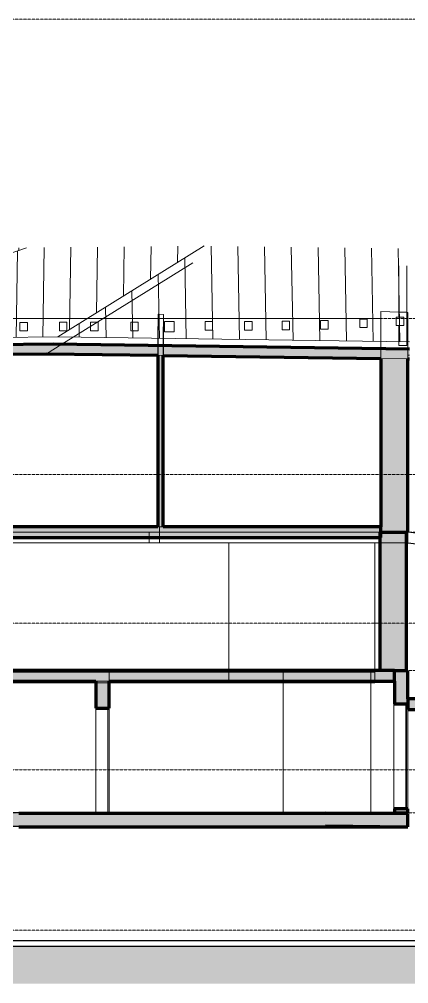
# Model space of a CAD drawing. Header units: millimetres. Extents: x -27417 to 27061, y -4000 to 14060.
# Drawn here: x 5052 to 12341, y -4000 to 14050 of the extents above; entities that cross this region are included whole.
import ezdxf

# ---------------------------------------------------------------- set-up
doc = ezdxf.new("R2010")
doc.units = ezdxf.units.MM
doc.linetypes.add('Verdeckt', pattern=[3, 2, -1])
for name, color, linetype, lineweight in [('A-DOOR', 31, 'Continuous', 18), ('A-FLOR', 192, 'Continuous', 18), ('A-FLOR-FNSH', 192, 'Continuous', 70), ('A-FLOR-LEVL', 51, 'Continuous', 9), ('A-FLOR-MCUT', 51, 'Continuous', 18), ('A-FLOR-PATT', 8, 'Continuous', 70), ('A-ROOF', 132, 'Continuous', 18), ('A-ROOF-FNSH', 132, 'Continuous', 18), ('A-ROOF-PATT', 132, 'Continuous', 18), ('A-WALL', 113, 'Continuous', 18), ('A-WALL-PATT', 111, 'Continuous', 70), ('C-BLDG-PADS', 91, 'Continuous', 18), ('C-TOPO', 7, 'Continuous', 18), ('S-BEAM', 12, 'Continuous', 18)]:
    doc.layers.add(name, color=color, linetype=linetype, lineweight=lineweight)

# ---------------------------------------------------------------- blocks, each defined once
blk = doc.blocks.new('Drehflügel 1-flg - Variabel - Drehflügel 1-flg - Variabel-535676-Längsschnitt 2-2')
at = {"layer": 'A-DOOR'}
for p, q in [((12298, 1240), (12288, 1240)), ((12288, 1240), (12288, -730)), ((12298, 1240), (12298, -730)), ((12323, 1240), (12298, 1240)), ((12323, -730), (12323, 1240)), ((12288, -730), (12298, -730)), ((12298, -730), (12323, -730))]:
    blk.add_line(p, q, dxfattribs=at)
blk = doc.blocks.new('Drehflügel 1-flg - Variabel - Drehflügel 1-flg - Variabel-535595-Längsschnitt 2-2')
at = {"layer": 'A-DOOR'}
for p, q in [((6711, 1160), (6711, -811)), ((6736, 1160), (6711, 1160)), ((6736, -811), (6736, 1160)), ((6711, -811), (6736, -811))]:
    blk.add_line(p, q, dxfattribs=at)
blk = doc.blocks.new('Kantholz Träger - 140 x 160-538846-Längsschnitt 2-2')
at = {"layer": 'S-BEAM'}
for p, q in [((9408, 8392), (9268, 8392)), ((9268, 8392), (9268, 8232)), ((9408, 8232), (9408, 8392)), ((9268, 8232), (9408, 8232))]:
    blk.add_line(p, q, dxfattribs=at)
blk = doc.blocks.new('Kantholz Träger - 180 x 190-539688-Längsschnitt 2-2')
at = {"layer": 'S-BEAM'}
for p, q in [((7948, 8392), (7768, 8392)), ((7768, 8392), (7768, 8202)), ((7948, 8202), (7948, 8392)), ((7768, 8202), (7948, 8202))]:
    blk.add_line(p, q, dxfattribs=at)
blk = doc.blocks.new('Kantholz Träger - 140 x 160-V7-Längsschnitt 2-2')
at = {"layer": 'S-BEAM'}
for p, q in [((7278, 8382), (7138, 8382)), ((7138, 8382), (7138, 8222)), ((7278, 8222), (7278, 8382)), ((7138, 8222), (7278, 8222))]:
    blk.add_line(p, q, dxfattribs=at)

msp = doc.modelspace()

# ---------------------------------------------------------------- hatches: boundary and pattern name
at = {"layer": 'A-FLOR-PATT', "lineweight": 18, "transparency": 33554534}
for points in [[(6632, 4350), (11821, 4350), (11821, 4550), (1786, 4550), (1786, 4350), (3227, 4350)], [(12073, 1664), (12073, 1864), (1898, 1864), (1898, 1664), (10037, 1664)], [(12323, 1133), (16173, 1133), (16173, 1333), (12323, 1333)], [(10936, -1066), (12323, -1066), (12323, -816), (10936, -816), (5041, -815), (3740, -800), (1755, -800), (1755, -1050), (3740, -1050), (5041, -1065), (6632, -1065)]]:
    msp.add_hatch(color=256, dxfattribs=at).paths.add_polyline_path(points, flags=0)
at = {"layer": 'A-ROOF-PATT'}
h = msp.add_hatch(dxfattribs=at)
h.set_pattern_fill('FP_7', color=256, style=0, pattern_type=2)
h.set_pattern_definition([(88.874, (5087.8, 12142.45), (-499.934, -0.003), [])])
h.paths.add_polyline_path([(1695, 8595), (1695, 8595), (5185, 9774), (457, 9710), (1588, 8691)], flags=0)
h = msp.add_hatch(dxfattribs=at)
h.set_pattern_fill('FP_5', color=256, style=0, pattern_type=2)
h.set_pattern_definition([(89.162, (7519.5, 9958.7), (-499.962, 0.0001), [])])
h.paths.add_polyline_path([(2286, 8070), (5773, 8105), (8512, 9808), (5185, 9774), (1695, 8595), (2221, 8128)], flags=0)
h = msp.add_hatch(dxfattribs=at)
h.set_pattern_fill('FP_6', color=256, style=0, pattern_type=2)
h.set_pattern_definition([(91.067, (9151.6, 9328.5), (-499.935, -0.002), [])])
h.paths.add_polyline_path([(12358, 8012), (12358, 9754), (8512, 9808), (5773, 8105), (11739, 8021)], flags=0)
at = {"layer": 'A-ROOF-PATT', "transparency": 33554534}
msp.add_hatch(color=256, dxfattribs=at).paths.add_polyline_path([(12358, 7694), (12358, 7880), (5684, 7974), (2286, 7939), (2286, 7756), (5559, 7790), (12321, 7695)], flags=0)
at = {"layer": 'A-WALL-PATT', "lineweight": 18, "transparency": 33554534}
for points in [[(7745, 4550), (7745, 7759), (7645, 7761), (7645, 4550)], [(12321, 4450), (12321, 7695), (11821, 7702), (11821, 4450)], [(12300, 1864), (12300, 4450), (11800, 4450), (11800, 1864)], [(6486, 1160), (6736, 1160), (6736, 1664), (6486, 1664)]]:
    msp.add_hatch(color=256, dxfattribs=at).paths.add_polyline_path(points, flags=0)
h = msp.add_hatch(color=256, dxfattribs=at)
h.paths.add_polyline_path([(12073, -800), (12323, -800), (12323, -730), (12073, -730)], flags=0)
h.paths.add_polyline_path([(12073, 1240), (12323, 1240), (12323, 1864), (12073, 1864)], flags=0)
at = {"layer": 'C-TOPO'}
h = msp.add_hatch(dxfattribs=at)
h.set_pattern_fill('FP_10', color=256, style=0, pattern_type=2)
h.set_pattern_definition([(45, (1236.464, -253.343), (4.27728892, 7.12834346), [32.258, -16.129]), (135, (1236.464, -253.343), (4.27658181, -7.12763635), [32.258, -16.129])])
h.paths.add_polyline_path([(16718, -4000), (17033, -4000), (17033, -3300), (-8392, -3300), (-8392, -4000), (13442, -4000)], flags=0)

# ---------------------------------------------------------------- linework, layer by layer
at = {"layer": 'A-FLOR'}
for p, q in [((7653, 4550), (7653, 4550)), ((7745, 4550), (7653, 4550)), ((7675, 4250), (7675, 4550)), ((11800, 4450), (3903, 4450)), ((12321, 4450), (12321, 4250)), ((3014, 4250), (12321, 4250)), ((11706, 1829), (3670, 1829)), ((7536, 1864), (7536, 1829)), ((8972, 1864), (8972, 1664)), ((8972, 1829), (8972, 1629)), ((11705, 1829), (11705, 1629)), ((12052, 1864), (12052, 1664)), ((11706, 1629), (3743, 1629)), ((6486, 1664), (6736, 1664)), ((12304, 1333), (12304, 1240)), ((12304, 1333), (12323, 1333)), ((12309, -800), (12309, -1050)), ((12309, -800), (12323, -816)), ((12323, -1066), (12309, -1050))]:
    msp.add_line(p, q, dxfattribs=at)
at = {"layer": 'A-FLOR', "lineweight": 25}
for p, q in [((13143, 4354), (12321, 4450)), ((12320, 4250), (12321, 4250)), ((12321, 4250), (13143, 4154)), ((6711, -800), (3743, -800)), ((12073, -800), (6736, -800)), ((10784, -783), (12059, -797)), ((12309, -800), (10936, -816)), ((12059, -797), (12309, -800)), ((3740, -1050), (12309, -1050)), ((12309, -1050), (10784, -1033)), ((10936, -1066), (12309, -1050))]:
    msp.add_line(p, q, dxfattribs=at)
at = {"layer": 'A-FLOR-FNSH', "color": 7}
for p, q in [((7645, 4550), (3682, 4550)), ((11821, 4550), (7745, 4550)), ((11821, 4350), (11821, 4550)), ((1786, 4350), (11821, 4350)), ((12073, 1864), (1898, 1864)), ((12073, 1664), (12073, 1864)), ((1898, 1664), (6486, 1664)), ((6736, 1664), (12073, 1664)), ((16173, 1333), (12323, 1333)), ((12323, 1333), (12323, 1133)), ((12323, 1133), (16173, 1133)), ((10936, -816), (5041, -815)), ((12323, -816), (10936, -816)), ((12323, -1066), (12323, -816)), ((5041, -1065), (10936, -1066)), ((10936, -1066), (12323, -1066))]:
    msp.add_line(p, q, dxfattribs=at)
at = {"layer": 'A-FLOR-LEVL', "linetype": 'Verdeckt'}
for p, q in [((-19898, 14050), (21390, 14050)), ((-19898, 8450), (21390, 8450)), ((-19898, 5530), (21390, 5530)), ((-19898, 4450), (21390, 4450)), ((-19898, 2750), (21390, 2750)), ((-19898, 1864), (21390, 1864)), ((-19898, 0), (21390, 0)), ((-19898, -800), (21390, -800)), ((-19898, -3000), (21390, -3000))]:
    msp.add_line(p, q, dxfattribs=at)
at = {"layer": 'A-FLOR-MCUT'}
msp.add_line((7653, 4550), (7653, 4550), dxfattribs=at)
at = {"layer": 'A-ROOF'}
for p, q in [((5185, 9774), (1695, 8595)), ((5773, 8105), (8512, 9808)), ((8299, 9493), (6060, 8101)), ((5851, 7972), (5559, 7790)), ((6060, 8101), (5851, 7972))]:
    msp.add_line(p, q, dxfattribs=at)
at = {"layer": 'A-ROOF', "color": 7, "lineweight": 70}
for p, q in [((2286, 7939), (5684, 7974)), ((5684, 7974), (12358, 7880)), ((2286, 7756), (5559, 7790)), ((5559, 7790), (7645, 7761)), ((7745, 7759), (11821, 7702)), ((12321, 7695), (12358, 7694))]:
    msp.add_line(p, q, dxfattribs=at)
at = {"layer": 'A-ROOF-FNSH', "color": 250}
for p, q in [((5773, 8105), (2286, 8070)), ((12358, 8012), (5773, 8105))]:
    msp.add_line(p, q, dxfattribs=at)
at = {"layer": 'A-WALL'}
for p, q in [((12153, 8574), (12156, 9438)), ((12306, 9436), (12303, 8571)), ((7648, 8079), (7652, 8528)), ((7652, 8528), (7652, 8450)), ((7752, 8525), (7652, 8528)), ((7748, 8077), (7752, 8525)), ((7752, 8077), (7752, 8525)), ((11821, 8579), (12321, 8565)), ((11821, 8020), (11821, 8579)), ((12153, 8477), (12153, 8574)), ((12303, 8571), (12153, 8574)), ((12156, 8574), (12155, 8477)), ((12156, 8609), (12156, 8574)), ((12303, 8013), (12306, 8609)), ((12303, 8571), (12303, 8013)), ((12321, 8013), (12321, 8565)), ((11821, 8450), (1858, 8450)), ((7653, 8079), (7653, 8450)), ((12154, 8317), (12153, 8015)), ((12153, 8015), (12153, 8317)), ((7645, 7761), (7648, 8079)), ((7653, 4550), (7653, 8079)), ((7745, 7759), (7748, 8077)), ((7752, 4550), (7752, 8077)), ((11821, 7702), (11821, 8020)), ((12153, 8015), (12153, 7944)), ((12153, 7944), (12153, 8015)), ((12153, 7944), (12303, 7944)), ((12303, 8013), (12303, 7944)), ((12303, 7944), (12303, 8013)), ((12321, 7695), (12321, 8013)), ((7745, 7759), (7645, 7761)), ((12321, 7695), (11821, 7702)), ((12321, 7761), (12358, 7761)), ((12321, 7761), (12321, 4250)), ((7645, 4550), (7653, 4550)), ((7486, 4250), (7486, 4450)), ((11803, 4450), (11803, 4351)), ((11803, 4351), (11803, 4250)), ((12303, 4250), (12303, 4450)), ((8972, 1864), (8972, 4250)), ((8972, 4250), (8972, 1864)), ((11705, 1864), (11705, 4250)), ((11803, 1864), (11803, 4250)), ((12321, 4250), (16522, 3760)), ((6736, 1664), (6736, 1864)), ((9989, -800), (9989, 1864)), ((11629, 1864), (11629, -800)), ((12059, 1864), (12059, -800)), ((12309, 1864), (12309, 1240)), ((6486, 1160), (6486, -800)), ((6736, 1160), (6736, 1160)), ((12063, -730), (12063, 1240)), ((12063, 1240), (12073, 1240)), ((12063, -730), (12073, -730)), ((12309, -730), (12309, -800))]:
    msp.add_line(p, q, dxfattribs=at)
at = {"layer": 'A-WALL', "color": 7, "lineweight": 70}
for p, q in [((7645, 7761), (7645, 4550)), ((7745, 4550), (7745, 7759)), ((11821, 7702), (11821, 4550)), ((12321, 4450), (12321, 7695)), ((11800, 4450), (11800, 1864)), ((11800, 4450), (12321, 4450)), ((12300, 1864), (12300, 4450)), ((12073, 1864), (12323, 1864)), ((12323, 1333), (12323, 1864)), ((6486, 1664), (6486, 1160)), ((6736, 1160), (6736, 1664)), ((12073, 1664), (12073, 1240)), ((6486, 1160), (6736, 1160)), ((12073, 1240), (12323, 1240)), ((12073, -730), (12073, -800)), ((12323, -730), (12073, -730)), ((12073, -800), (12323, -800)), ((12323, -800), (12323, -730))]:
    msp.add_line(p, q, dxfattribs=at)
at = {"layer": 'C-BLDG-PADS', "lineweight": 25}
for p, q in [((17033, -3200), (-9771, -3200)), ((-9771, -3300), (17033, -3300))]:
    msp.add_line(p, q, dxfattribs=at)
at = {"layer": 'C-TOPO'}
for p, q in [((6113, -3300), (3636, -3300)), ((3636, -3300), (6113, -3300)), ((8014, -3300), (6113, -3300)), ((8014, -3300), (6113, -3300)), ((10305, -3300), (8014, -3300)), ((8014, -3300), (10305, -3300)), ((10637, -3300), (10305, -3300)), ((10637, -3300), (10305, -3300)), ((16718, -3300), (10637, -3300)), ((10637, -3300), (16718, -3300))]:
    msp.add_line(p, q, dxfattribs=at)

# ---------------------------------------------------------------- block references
at = {"layer": 'A-DOOR'}
for name in ['Drehflügel 1-flg - Variabel - Drehflügel 1-flg - Variabel-535595-Längsschnitt 2-2', 'Drehflügel 1-flg - Variabel - Drehflügel 1-flg - Variabel-535676-Längsschnitt 2-2']:
    msp.add_blockref(name, (0, 0), dxfattribs=at)
at = {"layer": 'S-BEAM'}
for name, p in [('Kantholz Träger - 140 x 160-V7-Längsschnitt 2-2', (-2075, -5)), ('Kantholz Träger - 140 x 160-V7-Längsschnitt 2-2', (-1335, 0)), ('Kantholz Träger - 140 x 160-V7-Längsschnitt 2-2', (-750, 0)), ('Kantholz Träger - 140 x 160-V7-Längsschnitt 2-2', (0, 0)), ('Kantholz Träger - 180 x 190-539688-Längsschnitt 2-2', (0, 0)), ('Kantholz Träger - 140 x 160-538846-Längsschnitt 2-2', (-740, 0)), ('Kantholz Träger - 140 x 160-538846-Längsschnitt 2-2', (0, 0)), ('Kantholz Träger - 140 x 160-538846-Längsschnitt 2-2', (703, 6)), ('Kantholz Träger - 140 x 160-538846-Längsschnitt 2-2', (1422, 20)), ('Kantholz Träger - 140 x 160-538846-Längsschnitt 2-2', (2157, 47)), ('Kantholz Träger - 140 x 160-538846-Längsschnitt 2-2', (2840, 85))]:
    msp.add_blockref(name, p, dxfattribs=at)

doc.saveas('drawing.dxf')
